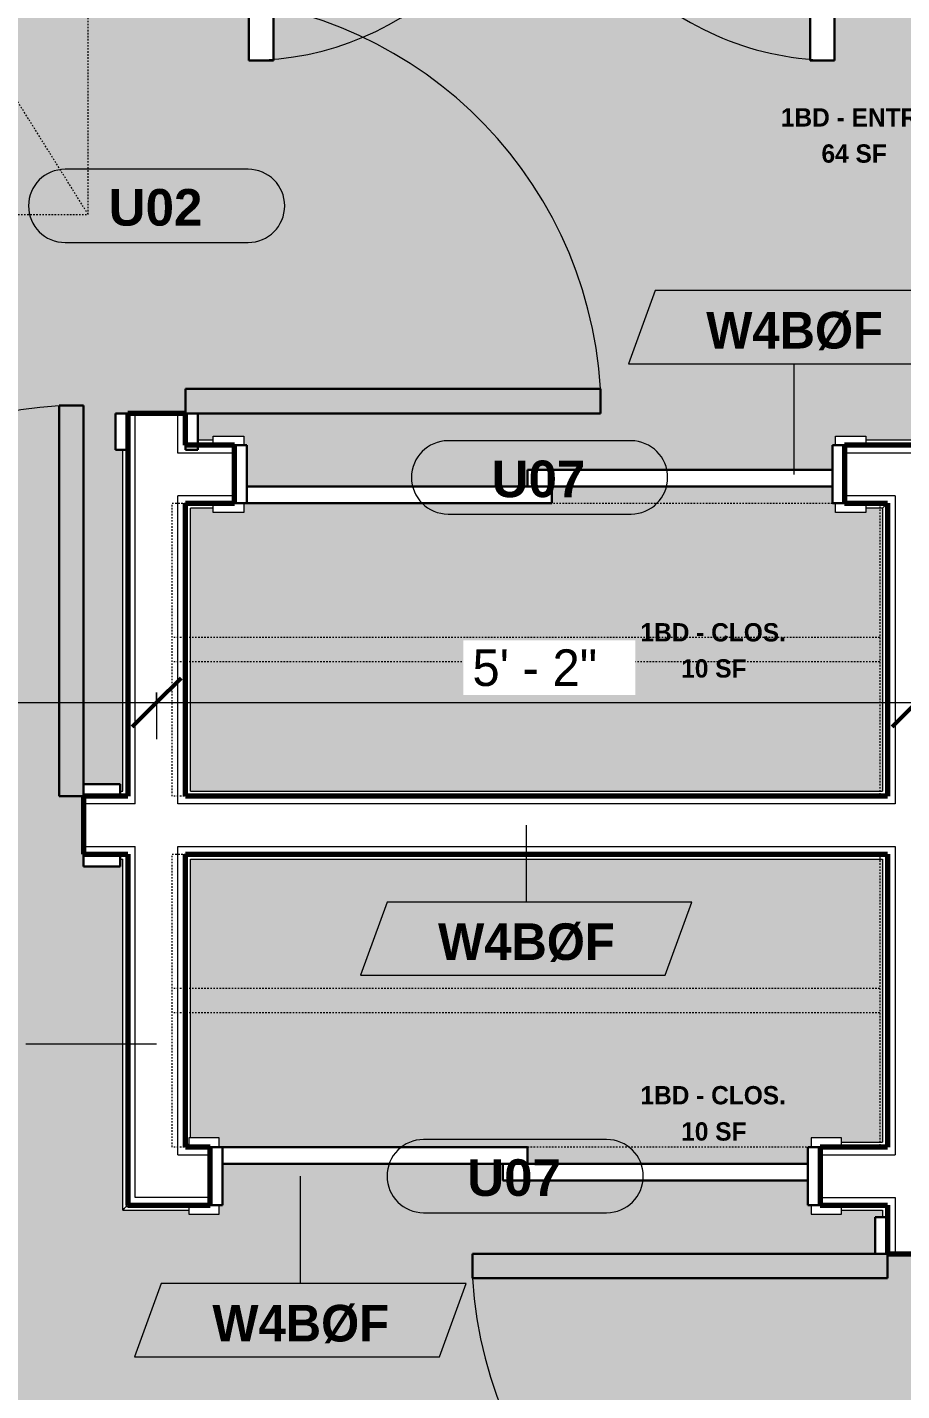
# Model space of a CAD drawing. Header units: inches. Extents: x 2887 to 5387, y 120 to 10852.
# Drawn here: x 4489 to 4560.7, y 10199 to 10310.7 of the extents above; entities that cross this region are included whole.
import ezdxf

# ---------------------------------------------------------------- set-up
doc = ezdxf.new("R2010")
doc.units = ezdxf.units.IN
doc.header["$MEASUREMENT"] = 0
doc.linetypes.add('Dash', pattern=[0.25, 0.125, -0.125])
for name, color, linetype, lineweight in [('A-ANNO-DIMS', 211, 'Continuous', 9), ('A-ANNO-DIMS-32', 211, 'Continuous', 9), ('A-AREA-IDEN', 2, 'Continuous', 9), ('A-DOOR', 31, 'Continuous', 18), ('A-DOOR-3', 31, 'Continuous', 9), ('A-DOOR-4', 31, 'Continuous', 30), ('A-DOOR-FRAM', 31, 'Continuous', 30), ('A-DOOR-IDEN', 31, 'Continuous', 9), ('A-GENM', 5, 'Continuous', 9), ('A-GENM-HDLN', 13, 'Dash', 9), ('A-WALL', 113, 'Continuous', 18), ('A-WALL-2', 113, 'Continuous', 70), ('A-WALL-IDEN', 211, 'Continuous', 9), ('Q-CASE', 31, 'Continuous', 9), ('Q-CASE-HDLN', 31, 'Dash', 9)]:
    doc.layers.add(name, color=color, linetype=linetype, lineweight=lineweight)
doc.layers.add('A-AREA-PATT-1', color=255, linetype='Continuous', lineweight=9, transparency=1)
doc.styles.add('Arial_B', font='arialbd.ttf', dxfattribs={"height": 3})
doc.styles.add('Century Gothic', font='ufonts.com_century-gothic.ttf', dxfattribs={"height": 3})
doc.styles.add('Century Gothic_B', font='GOTHICB.TTF', dxfattribs={"height": 3})
doc.styles.add('Century Gothic_B_1', font='GOTHICB.TTF', dxfattribs={"height": 1.5})
doc.dimstyles.new('OD_1__HACK_2', dxfattribs={"dimscale": 12, "dimtxt": 3.132505, "dimasz": 0.333333, "dimexe": 0.25, "dimexo": 0.166667, "dimgap": 0.041667, "dimtad": 1, "dimdec": 0, "dimzin": 3, "dimdsep": 46, "dimlunit": 4, "dimtxsty": 'Century Gothic', "dimblk1": 'OBLIQUE', "dimblk2": 'OBLIQUE', "dimsah": 1, "dimcen": 0.09, "dimdle": 0.25, "dimazin": 0, "dimtfac": 1, "dimtdec": 4, "dimtix": 1, "dimtmove": 0, "dimatfit": 3, "dimfxl": 1, "dimtvp": 1, "dimtfill": 1, "dimfrac": 2, "dimtolj": 1, "dimtzin": 0, "dimarcsym": 2})
doc.dimstyles.new('OD_1__HACK_2_1', dxfattribs={"dimscale": 12, "dimtxt": 3.132505, "dimasz": 0.333333, "dimexe": 0.25, "dimexo": 0.166667, "dimgap": 0.041667, "dimtad": 1, "dimdec": 0, "dimzin": 3, "dimdsep": 46, "dimlunit": 4, "dimtxsty": 'Century Gothic', "dimblk1": 'OBLIQUE', "dimblk2": 'OBLIQUE', "dimsah": 1, "dimcen": 0.09, "dimdle": 0.25, "dimazin": 0, "dimtfac": 1, "dimtdec": 4, "dimtix": 1, "dimtmove": 1, "dimatfit": 3, "dimfxl": 1, "dimtvp": 1, "dimtfill": 1, "dimfrac": 2, "dimtolj": 1, "dimtzin": 0, "dimarcsym": 2})

# ---------------------------------------------------------------- blocks, each defined once
blk = doc.blocks.new('SWING - DOUBLE - FLUSH - 4-0 x 6-8 - DUMMY-3207496-2ND _ 3RD FLOOR - 1BD B - ADA TYPE B')
at = {"layer": 'A-DOOR-3'}
for p, q in [((-24, 3.375), (-27, 3.375)), ((-27, 3.375), (-27, 2.375)), ((-24, 2.375), (-24, 3.375)), ((27, 3.375), (24, 3.375)), ((24, 3.375), (24, 2.375)), ((27, 2.375), (27, 3.375)), ((-27, 2.375), (-24, 2.375)), ((24, 2.375), (27, 2.375)), ((-24, -2.375), (-27, -2.375)), ((-27, -2.375), (-27, -3.375)), ((-24, -3.375), (-24, -2.375)), ((27, -2.375), (24, -2.375)), ((24, -2.375), (24, -3.375)), ((27, -3.375), (27, -2.375)), ((-27, -3.375), (-24, -3.375)), ((24, -3.375), (27, -3.375))]:
    blk.add_line(p, q, dxfattribs=at)
for centre, start, end in [((-24, 2.375), 360, 90), ((24, 2.375), 90, 180)]:
    blk.add_arc(centre, 24, start, end, dxfattribs=at)
at = {"layer": 'A-DOOR-4'}
for p, q in [((-24, 3.375), (-24, 26.375)), ((-24, 26.375), (-22, 26.375)), ((-22, 26.375), (-22, 2.375)), ((24, 26.375), (22, 26.375)), ((22, 26.375), (22, 2.375)), ((24, 3.375), (24, 26.375)), ((-22, 2.375), (-24, 2.375)), ((22, 2.375), (24, 2.375))]:
    blk.add_line(p, q, dxfattribs=at)
blk = doc.blocks.new('Basic Wall _ INT - W4BØF - _5_8 GYP - 2X4 WOOD_BATT_ - 5_8 GYP_ - ___-2680968-2ND _ 3RD FLOOR - 1BD B - ADA TYPE B')
at = {"layer": 'A-WALL'}
for p, q in [((-2804.75, 10271.61), (-2804.75, 10247.74)), ((-2805.04, 10271.33), (-2805.04, 10248.15)), ((-2805.04, 10242.58), (-2805.04, 10219.4)), ((-2804.75, 10242.99), (-2804.75, 10218.99)), ((-2805.04, 10213.83), (-2805.04, 10213.24)), ((-2804.75, 10214.24), (-2804.75, 10213.24))]:
    blk.add_line(p, q, dxfattribs=at)
at = {"layer": 'A-WALL', "flags": 128}
for points in [[(-2805.04, 10271.33), (-2804.92, 10271.45), (-2804.83, 10271.54), (-2804.77, 10271.59), (-2804.75, 10271.61)], [(-2804.75, 10271.61), (-2804.75, 10271.62), (-2804.74, 10271.63), (-2804.72, 10271.64), (-2804.71, 10271.66), (-2804.69, 10271.68), (-2804.67, 10271.7)]]:
    blk.add_lwpolyline(points, dxfattribs=at)
blk = doc.blocks.new('Basic Wall _ INT - W4BØF - _5_8 GYP - 2X4 WOOD_BATT_ - 5_8 GYP_ - ___-2680970-2ND _ 3RD FLOOR - 1BD B - ADA TYPE B')
at = {"layer": 'A-WALL'}
for p, q in [((-2862.15, 10271.61), (-2859.89, 10271.61)), ((-2806.39, 10271.61), (-2804.75, 10271.61)), ((-2859.89, 10271.33), (-2861.74, 10271.33)), ((-2805.04, 10271.33), (-2806.39, 10271.33))]:
    blk.add_line(p, q, dxfattribs=at)
at = {"layer": 'A-WALL', "flags": 128}
for points in [[(-2804.75, 10271.61), (-2804.77, 10271.59), (-2804.83, 10271.54), (-2804.92, 10271.45), (-2805.04, 10271.33)], [(-2804.67, 10271.7), (-2804.69, 10271.68), (-2804.71, 10271.66), (-2804.72, 10271.64), (-2804.74, 10271.63), (-2804.75, 10271.62), (-2804.75, 10271.61)]]:
    blk.add_lwpolyline(points, dxfattribs=at)
blk = doc.blocks.new('Basic Wall _ INT - W4BØF - _5_8 GYP - 2X4 WOOD_BATT_ - 5_8 GYP_ - ___-2680971-2ND _ 3RD FLOOR - 1BD B - ADA TYPE B')
at = {"layer": 'A-WALL'}
for p, q in [((-2859.89, 10276.9), (-2861.15, 10276.9)), ((-2859.89, 10276.61), (-2861.15, 10276.61)), ((-2799.46, 10276.9), (-2806.39, 10276.9)), ((-2799.75, 10276.61), (-2806.39, 10276.61))]:
    blk.add_line(p, q, dxfattribs=at)
at = {"layer": 'A-WALL', "flags": 128}
for points in [[(-2799.75, 10276.61), (-2799.75, 10276.61), (-2799.76, 10276.6), (-2799.77, 10276.59), (-2799.79, 10276.57), (-2799.81, 10276.55), (-2799.83, 10276.53)], [(-2799.46, 10276.9), (-2799.58, 10276.78), (-2799.67, 10276.69), (-2799.73, 10276.63), (-2799.75, 10276.61)]]:
    blk.add_lwpolyline(points, dxfattribs=at)
blk = doc.blocks.new('Basic Wall _ INT - W4BØF - _5_8 GYP - 2X4 WOOD_BATT_ - 5_8 GYP_ - ___-2680972-2ND _ 3RD FLOOR - 1BD B - ADA TYPE B')
at = {"layer": 'A-WALL'}
for p, q in [((-2867.31, 10248.15), (-2867.31, 10276.11)), ((-2867.02, 10276.11), (-2867.02, 10247.74)), ((-2867.31, 10213.83), (-2867.31, 10242.58)), ((-2867.02, 10242.99), (-2867.02, 10214.11))]:
    blk.add_line(p, q, dxfattribs=at)
at = {"layer": 'A-WALL', "flags": 128}
for points in [[(-2867.02, 10214.11), (-2867.04, 10214.09), (-2867.1, 10214.04), (-2867.19, 10213.95), (-2867.31, 10213.83)], [(-2866.94, 10214.2), (-2866.96, 10214.18), (-2866.98, 10214.16), (-2867, 10214.14), (-2867.01, 10214.13), (-2867.02, 10214.12), (-2867.02, 10214.11)]]:
    blk.add_lwpolyline(points, dxfattribs=at)
blk = doc.blocks.new('Basic Wall _ INT - W4BØF - _5_8 GYP - 2X4 WOOD_BATT_ - 5_8 GYP_ - ___-2680973-2ND _ 3RD FLOOR - 1BD B - ADA TYPE B')
at = {"layer": 'A-WALL'}
for p, q in [((-2862.02, 10247.74), (-2862.02, 10271.74)), ((-2861.74, 10248.15), (-2861.74, 10271.33)), ((-2862.02, 10219.11), (-2862.02, 10242.99)), ((-2861.74, 10219.74), (-2861.74, 10242.58))]:
    blk.add_line(p, q, dxfattribs=at)
at = {"layer": 'A-WALL', "flags": 128}
for points in [[(-2862.02, 10219.11), (-2862.03, 10219.11), (-2862.03, 10219.1), (-2862.05, 10219.09), (-2862.06, 10219.07), (-2862.08, 10219.05), (-2862.11, 10219.03)], [(-2861.89, 10219.25), (-2861.95, 10219.19), (-2862, 10219.13), (-2862.02, 10219.11)]]:
    blk.add_lwpolyline(points, dxfattribs=at)
blk = doc.blocks.new('SWING - SINGLE - FLUSH - 2-10 x 6-8 - PRIVACY-3199407-2ND _ 3RD FLOOR - 1BD B - ADA TYPE B')
at = {"layer": 'A-DOOR-3'}
blk.add_arc((17, 2.37), 34.07, 93.3657, 180, dxfattribs=at)
at = {"layer": 'A-DOOR-4'}
for p, q in [((15, 2.37), (15, 36.38)), ((17, 36.38), (15, 36.38)), ((17, 2.37), (17, 36.38)), ((17, 2.37), (15, 2.37))]:
    blk.add_line(p, q, dxfattribs=at)
at = {"layer": 'A-DOOR-FRAM'}
for p, q in [((-17, 3.37), (-20, 3.37)), ((-20, 3.37), (-20, 2.37)), ((-17, 2.37), (-17, 3.37)), ((20, 3.37), (17, 3.37)), ((17, 3.37), (17, 2.37)), ((20, 2.37), (20, 3.37)), ((-20, 2.37), (-17, 2.37)), ((17, 2.37), (20, 2.37)), ((-17, -2.38), (-20, -2.38)), ((-20, -2.38), (-20, -3.38)), ((-17, -3.38), (-17, -2.38)), ((20, -2.38), (17, -2.38)), ((17, -2.38), (17, -3.38)), ((20, -3.38), (20, -2.38)), ((-20, -3.38), (-17, -3.38)), ((17, -3.38), (20, -3.38))]:
    blk.add_line(p, q, dxfattribs=at)
blk = doc.blocks.new('Basic Wall _ INT - W4BØF - _5_8 GYP - 2X4 WOOD_BATT_ - 5_8 GYP_ - ___-2680974-2ND _ 3RD FLOOR - 1BD B - ADA TYPE B')
at = {"layer": 'A-WALL'}
for p, q in [((-2867.31, 10213.83), (-2861.89, 10213.83)), ((-2867.02, 10214.11), (-2861.89, 10214.11)), ((-2808.39, 10214.11), (-2804.62, 10214.11)), ((-2808.39, 10213.83), (-2805.04, 10213.83))]:
    blk.add_line(p, q, dxfattribs=at)
at = {"layer": 'A-WALL', "flags": 128}
for points in [[(-2867.31, 10213.83), (-2867.19, 10213.95), (-2867.1, 10214.04), (-2867.04, 10214.09), (-2867.02, 10214.11)], [(-2867.02, 10214.11), (-2867.02, 10214.12), (-2867.01, 10214.13), (-2867, 10214.14), (-2866.98, 10214.16), (-2866.96, 10214.18), (-2866.94, 10214.2)]]:
    blk.add_lwpolyline(points, dxfattribs=at)
blk = doc.blocks.new('Basic Wall _ INT - W4BØF - _5_8 GYP - 2X4 WOOD_BATT_ - 5_8 GYP_ - ___-2680975-2ND _ 3RD FLOOR - 1BD B - ADA TYPE B')
at = {"layer": 'A-WALL'}
for p, q in [((-2861.89, 10219.11), (-2862.02, 10219.11)), ((-2808.39, 10219.4), (-2805.04, 10219.4)), ((-2804.62, 10219.11), (-2808.39, 10219.11))]:
    blk.add_line(p, q, dxfattribs=at)
at = {"layer": 'A-WALL', "flags": 128}
for points in [[(-2862.11, 10219.03), (-2862.08, 10219.05), (-2862.06, 10219.07), (-2862.05, 10219.09), (-2862.03, 10219.1), (-2862.03, 10219.11), (-2862.02, 10219.11)], [(-2862.02, 10219.11), (-2862, 10219.13), (-2861.95, 10219.19), (-2861.89, 10219.25)]]:
    blk.add_lwpolyline(points, dxfattribs=at)
blk = doc.blocks.new('SLIDING - FLUSH - 4-0 x 6-8-3203584-2ND _ 3RD FLOOR - 1BD B - ADA TYPE B')
at = {"layer": 'A-DOOR-3'}
for p, q in [((-24.25, 3), (-26.75, 3)), ((-26.75, 3), (-26.75, 2.25)), ((-26.75, 2.25), (-24.25, 2.25)), ((-24.25, 2.25), (-24.25, 3)), ((24.25, 3), (24.25, 2.25)), ((26.75, 3), (24.25, 3)), ((24.25, 2.25), (26.75, 2.25)), ((26.75, 2.25), (26.75, 3)), ((-24.25, -2.5), (-26.75, -2.5)), ((-26.75, -2.5), (-26.75, -3.25)), ((-26.75, -3.25), (-24.25, -3.25)), ((-24.25, -3.25), (-24.25, -2.5)), ((26.75, -2.5), (24.25, -2.5)), ((24.25, -2.5), (24.25, -3.25)), ((24.25, -3.25), (26.75, -3.25)), ((26.75, -3.25), (26.75, -2.5))]:
    blk.add_line(p, q, dxfattribs=at)
at = {"layer": 'A-DOOR-4'}
for p, q in [((1, 2.25), (-24, 2.25)), ((-24, 2.25), (-24, 0.87)), ((1, 0.87), (1, 2.25)), ((-24, 0.87), (1, 0.87)), ((24, 0.87), (-1, 0.87)), ((-1, 0.87), (-1, -0.5)), ((24, -0.5), (24, 0.87)), ((-1, -0.5), (24, -0.5))]:
    blk.add_line(p, q, dxfattribs=at)
at = {"layer": 'A-DOOR-FRAM'}
for p, q in [((-24, 2.25), (-25, 2.25)), ((-25, 2.25), (-25, -2.5)), ((-24, -2.5), (-24, 2.25)), ((25, 2.25), (24, 2.25)), ((24, 2.25), (24, -2.5)), ((25, -2.5), (25, 2.25)), ((-25, -2.5), (-24, -2.5)), ((24, -2.5), (25, -2.5))]:
    blk.add_line(p, q, dxfattribs=at)
blk = doc.blocks.new('OD_CW_Closet - OD_CW_Closet-2857485-2ND _ 3RD FLOOR - 1BD B - ADA TYPE B')
at = {"layer": 'Q-CASE-HDLN'}
for p, q in [((0.74, -24), (0.74, 0)), ((0.74, 0), (58.75, 0)), ((58.75, 0), (58.75, -24)), ((0.74, -11), (58.75, -11)), ((0.74, -13), (58.75, -13)), ((58.75, -24), (0.74, -24))]:
    blk.add_line(p, q, dxfattribs=at)
blk = doc.blocks.new('Basic Wall _ INT - W4BØF - _5_8 GYP - 2X4 WOOD_BATT_ - 5_8 GYP_ - ___-2680976-2ND _ 3RD FLOOR - 1BD B - ADA TYPE B')
at = {"layer": 'A-WALL'}
for p, q in [((-2867.52, 10242.86), (-2866.9, 10242.86)), ((-2867.52, 10242.58), (-2867.31, 10242.58)), ((-2862.15, 10242.86), (-2804.62, 10242.86)), ((-2861.74, 10242.58), (-2805.04, 10242.58))]:
    blk.add_line(p, q, dxfattribs=at)
blk = doc.blocks.new('Basic Wall _ INT - W4BØF - _5_8 GYP - 2X4 WOOD_BATT_ - 5_8 GYP_ - ___-2680977-2ND _ 3RD FLOOR - 1BD B - ADA TYPE B')
at = {"layer": 'A-WALL'}
for p, q in [((-2867.52, 10248.15), (-2867.31, 10248.15)), ((-2861.74, 10248.15), (-2805.04, 10248.15)), ((-2866.9, 10247.86), (-2867.52, 10247.86)), ((-2804.62, 10247.86), (-2862.15, 10247.86))]:
    blk.add_line(p, q, dxfattribs=at)
blk = doc.blocks.new('SLIDING - FLUSH - 4-0 x 6-8-3203583-2ND _ 3RD FLOOR - 1BD B - ADA TYPE B')
at = {"layer": 'A-DOOR-3'}
for p, q in [((-26.75, 3.25), (-24.25, 3.25)), ((-26.75, 2.5), (-26.75, 3.25)), ((-24.25, 2.5), (-26.75, 2.5)), ((-24.25, 3.25), (-24.25, 2.5)), ((24.25, 3.25), (26.75, 3.25)), ((24.25, 2.5), (24.25, 3.25)), ((26.75, 2.5), (24.25, 2.5)), ((26.75, 3.25), (26.75, 2.5)), ((-26.75, -2.25), (-24.25, -2.25)), ((-26.75, -3), (-26.75, -2.25)), ((-24.25, -3), (-26.75, -3)), ((-24.25, -2.25), (-24.25, -3)), ((24.25, -2.25), (26.75, -2.25)), ((24.25, -3), (24.25, -2.25)), ((26.75, -3), (24.25, -3)), ((26.75, -2.25), (26.75, -3))]:
    blk.add_line(p, q, dxfattribs=at)
at = {"layer": 'A-DOOR-4'}
for p, q in [((-1, -0.88), (-1, 0.5)), ((-1, 0.5), (24, 0.5)), ((24, 0.5), (24, -0.88)), ((-24, -2.25), (-24, -0.88)), ((-24, -0.88), (1, -0.88)), ((24, -0.88), (-1, -0.88)), ((1, -0.88), (1, -2.25)), ((1, -2.25), (-24, -2.25))]:
    blk.add_line(p, q, dxfattribs=at)
at = {"layer": 'A-DOOR-FRAM'}
for p, q in [((-25, -2.25), (-25, 2.5)), ((-25, 2.5), (-24, 2.5)), ((-24, 2.5), (-24, -2.25)), ((24, 2.5), (25, 2.5)), ((24, -2.25), (24, 2.5)), ((25, 2.5), (25, -2.25)), ((-24, -2.25), (-25, -2.25)), ((25, -2.25), (24, -2.25))]:
    blk.add_line(p, q, dxfattribs=at)
blk = doc.blocks.new('SWING - SINGLE - FLUSH - 2-8 x 6-8 - PASSAGE-3199406-2ND _ 3RD FLOOR - 1BD B - ADA TYPE B')
at = {"layer": 'A-DOOR-3'}
blk.add_arc((16, 2.37), 32.07, 93.5759, 180, dxfattribs=at)
at = {"layer": 'A-DOOR-4'}
for p, q in [((14, 2.37), (14, 34.38)), ((16, 34.38), (14, 34.38)), ((16, 2.37), (16, 34.38)), ((16, 2.37), (14, 2.37))]:
    blk.add_line(p, q, dxfattribs=at)
at = {"layer": 'A-DOOR-FRAM'}
for p, q in [((-16, 3.37), (-19, 3.37)), ((-19, 3.37), (-19, 2.37)), ((-16, 2.37), (-16, 3.37)), ((19, 3.37), (16, 3.37)), ((16, 3.37), (16, 2.37)), ((19, 2.37), (19, 3.37)), ((-19, 2.37), (-16, 2.37)), ((16, 2.37), (19, 2.37)), ((-16, -2.38), (-19, -2.38)), ((-19, -2.38), (-19, -3.38)), ((-16, -3.38), (-16, -2.38)), ((19, -2.38), (16, -2.38)), ((16, -2.38), (16, -3.38)), ((19, -3.38), (19, -2.38)), ((-19, -3.38), (-16, -3.38)), ((16, -3.38), (19, -3.38))]:
    blk.add_line(p, q, dxfattribs=at)
blk = doc.blocks.new('ADA Clearances - 30_x48_-3054095-2ND _ 3RD FLOOR - 1BD B - ADA TYPE B')
at = {"layer": 'A-GENM-HDLN'}
for p, q in [((15, -24), (-15, 24)), ((-15, -24), (15, 24)), ((15, 24), (-15, 24)), ((-15, 24), (-15, -24)), ((15, -24), (15, 24)), ((-15, -24), (15, -24))]:
    blk.add_line(p, q, dxfattribs=at)
blk = doc.blocks.new('DIMBLOCK116-2ND _ 3RD FLOOR - 1BD B - ADA TYPE B')
at = {"layer": 'A-ANNO-DIMS-32', "lineweight": 50}
for p, q in [((4499.61, 10255.42), (4501.61, 10257.42)), ((4561.89, 10255.42), (4563.89, 10257.42)), ((4499.61, 10255.42), (4497.61, 10253.42)), ((4561.89, 10255.42), (4559.89, 10253.42))]:
    blk.add_line(p, q, dxfattribs=at)
at = {"layer": 'A-ANNO-DIMS-32'}
for p, q in [((4499.61, 10256.25), (4499.61, 10252.42)), ((4499.61, 10255.42), (4499.61, 10256.25)), ((4561.89, 10256.25), (4561.89, 10252.42)), ((4561.89, 10255.42), (4561.89, 10256.25)), ((4496.61, 10255.42), (4564.89, 10255.42))]:
    blk.add_line(p, q, dxfattribs=at)
at = {"layer": 'A-ANNO-DIMS-32', "color": 0, "insert": (4525.5, 10259.77), "char_height": 3, "width": 12.5897, "attachment_point": 1, "line_spacing_factor": 0.984502, "style": 'Century Gothic', "bg_fill": 3, "box_fill_scale": 1.25, "bg_fill_color": 256, "bg_fill_true_color": 13158600, "bg_fill_transparency": 0}
blk.add_mtext('5\' - 2"', dxfattribs=at)
blk = doc.blocks.new('_Oblique')
at = {"color": 0, "linetype": 'ByBlock', "lineweight": -2}
blk.add_line((-0.5, -0.5), (0.5, 0.5), dxfattribs=at)
blk = doc.blocks.new('DIMBLOCK122-2ND _ 3RD FLOOR - 1BD B - ADA TYPE B')
at = {"layer": 'A-ANNO-DIMS-32', "lineweight": 50}
for p, q in [((4455.86, 10255.42), (4457.86, 10257.42)), ((4499.61, 10255.42), (4501.61, 10257.42)), ((4455.86, 10255.42), (4453.86, 10253.42)), ((4499.61, 10255.42), (4497.61, 10253.42))]:
    blk.add_line(p, q, dxfattribs=at)
at = {"layer": 'A-ANNO-DIMS-32'}
for p, q in [((4455.86, 10256.25), (4455.86, 10252.42)), ((4455.86, 10255.42), (4455.86, 10256.25)), ((4499.61, 10256.25), (4499.61, 10252.42)), ((4499.61, 10255.42), (4499.61, 10256.25)), ((4455.86, 10255.42), (4499.61, 10255.42))]:
    blk.add_line(p, q, dxfattribs=at)
at = {"layer": 'A-ANNO-DIMS-32', "color": 0, "insert": (4472.49, 10259.77), "char_height": 3, "width": 12.5897, "attachment_point": 1, "line_spacing_factor": 0.984502, "style": 'Century Gothic', "bg_fill": 3, "box_fill_scale": 1.25, "bg_fill_color": 256, "bg_fill_true_color": 13158600, "bg_fill_transparency": 0}
blk.add_mtext('3\' - 8"', dxfattribs=at)
blk = doc.blocks.new('DIMBLOCK123-2ND _ 3RD FLOOR - 1BD B - ADA TYPE B')
at = {"layer": 'A-ANNO-DIMS-32', "lineweight": 50}
for p, q in [((4499.61, 10255.42), (4501.61, 10257.42)), ((4561.89, 10255.42), (4563.89, 10257.42)), ((4499.61, 10255.42), (4497.61, 10253.42)), ((4561.89, 10255.42), (4559.89, 10253.42))]:
    blk.add_line(p, q, dxfattribs=at)
at = {"layer": 'A-ANNO-DIMS-32'}
for p, q in [((4499.61, 10256.25), (4499.61, 10252.42)), ((4499.61, 10255.42), (4499.61, 10256.25)), ((4561.89, 10256.25), (4561.89, 10252.42)), ((4561.89, 10255.42), (4561.89, 10256.25)), ((4499.61, 10255.42), (4561.89, 10255.42))]:
    blk.add_line(p, q, dxfattribs=at)
at = {"layer": 'A-ANNO-DIMS-32', "color": 0, "insert": (4525.5, 10259.77), "char_height": 3, "width": 12.5897, "attachment_point": 1, "line_spacing_factor": 0.984502, "style": 'Century Gothic', "bg_fill": 3, "box_fill_scale": 1.25, "bg_fill_color": 256, "bg_fill_true_color": 13158600, "bg_fill_transparency": 0}
blk.add_mtext('5\' - 2"', dxfattribs=at)
blk = doc.blocks.new('DIMBLOCK124-2ND _ 3RD FLOOR - 1BD B - ADA TYPE B')
at = {"layer": 'A-ANNO-DIMS-32', "lineweight": 50}
for p, q in [((4561.89, 10255.42), (4563.89, 10257.42)), ((4605.01, 10255.42), (4607.01, 10257.42)), ((4561.89, 10255.42), (4559.89, 10253.42)), ((4605.01, 10255.42), (4603.01, 10253.42))]:
    blk.add_line(p, q, dxfattribs=at)
at = {"layer": 'A-ANNO-DIMS-32'}
for p, q in [((4561.89, 10256.25), (4561.89, 10252.42)), ((4561.89, 10255.42), (4561.89, 10256.25)), ((4605.01, 10256.25), (4605.01, 10252.42)), ((4605.01, 10255.42), (4605.01, 10256.25)), ((4561.89, 10255.42), (4605.01, 10255.42))]:
    blk.add_line(p, q, dxfattribs=at)
blk.add_ellipse((4593.51, 10255.42), major_axis=(10.06, 0), ratio=0.888341, start_param=3.141593, end_param=4.712389, dxfattribs=at)
at = {"layer": 'A-ANNO-DIMS-32', "color": 0, "insert": (4593.51, 10247.87), "char_height": 3, "width": 12.5897, "attachment_point": 1, "line_spacing_factor": 0.984502, "style": 'Century Gothic', "bg_fill": 3, "box_fill_scale": 1.25, "bg_fill_color": 256, "bg_fill_true_color": 13158600, "bg_fill_transparency": 0}
blk.add_mtext('3\' - 7"', dxfattribs=at)
blk = doc.blocks.new('DIMBLOCK128-2ND _ 3RD FLOOR - 1BD B - ADA TYPE B')
at = {"layer": 'A-ANNO-DIMS-32', "lineweight": 50}
for p, q in [((4581, 10216.61), (4579, 10218.61)), ((4581, 10216.61), (4583, 10214.61)), ((4581, 10018.96), (4579, 10020.96)), ((4581, 10018.96), (4583, 10016.96))]:
    blk.add_line(p, q, dxfattribs=at)
at = {"layer": 'A-ANNO-DIMS-32'}
for p, q in [((4563.89, 10216.61), (4584, 10216.61)), ((4581, 10216.61), (4563.89, 10216.61)), ((4581, 10018.96), (4581, 10216.61)), ((4561.51, 10018.96), (4584, 10018.96)), ((4581, 10018.96), (4561.51, 10018.96))]:
    blk.add_line(p, q, dxfattribs=at)
at = {"layer": 'A-ANNO-DIMS-32', "color": 0, "insert": (4576.65, 10111.38), "char_height": 3, "width": 15.394, "attachment_point": 1, "rotation": 90, "line_spacing_factor": 0.984502, "style": 'Century Gothic', "bg_fill": 3, "box_fill_scale": 1.25, "bg_fill_color": 256, "bg_fill_true_color": 13158600, "bg_fill_transparency": 0}
blk.add_mtext('16\' - 6"', dxfattribs=at)
blk = doc.blocks.new('Door Tag - Type Mark-2601225-2ND _ 3RD FLOOR - 1BD B - ADA TYPE B')
at = {"layer": 'A-DOOR-IDEN'}
for p, q in [((0.234375, 0.09375), (-0.234375, 0.09375)), ((-0.234375, -0.09375), (0.234375, -0.09375))]:
    blk.add_line(p, q, dxfattribs=at)
for centre, start, end in [((-0.234375, 0), 90, 270), ((0.234375, 0), 270, 90)]:
    blk.add_arc(centre, 0.09375, start, end, dxfattribs=at)
blk = doc.blocks.new('Wall Tag - ONE-2663183-2ND _ 3RD FLOOR - 1BD B - ADA TYPE B')
at = {"layer": 'A-WALL-IDEN'}
for p, q in [((-0.3561, 0.0937), (-0.4244, -0.0937)), ((0.4244, 0.0937), (-0.3561, 0.0937)), ((0.3561, -0.0937), (0.4244, 0.0937)), ((-0.4244, -0.0937), (0.3561, -0.0937))]:
    blk.add_line(p, q, dxfattribs=at)

msp = doc.modelspace()

# ---------------------------------------------------------------- hatches: boundary and pattern name
at = {"layer": 'A-AREA-PATT-1'}
h = msp.add_hatch(color=256, dxfattribs=at)
h.paths.add_polyline_path([(4564.68, 10238.78), (4605.01, 10238.78), (4605.01, 10280.16), (4614.06, 10280.16), (4614.06, 10281.66), (4614.84, 10281.66), (4614.84, 10359.29), (4585.56, 10359.29), (4585.56, 10357.35), (4584.94, 10357.35), (4584.94, 10355.41), (4564.03, 10355.41), (4564.03, 10331.63), (4558.18, 10331.63), (4558.18, 10331.04), (4555.18, 10331.04), (4555.18, 10308.04), (4553.18, 10308.04), (4553.18, 10332.04), (4555.18, 10332.04), (4555.18, 10334.41), (4507.18, 10334.41), (4507.18, 10332.04), (4509.18, 10332.04), (4509.18, 10308.04), (4507.18, 10308.04), (4507.18, 10331.04), (4504.18, 10331.04), (4504.18, 10331.63), (4502.4, 10331.63), (4502.4, 10316.11), (4502.99, 10316.11), (4502.99, 10313.11), (4499.61, 10313.11), (4499.61, 10279.11), (4502.99, 10279.11), (4502.99, 10276.9), (4504.25, 10276.9), (4504.25, 10277.24), (4506.75, 10277.24), (4506.75, 10276.49), (4507, 10276.49), (4507, 10274.11), (4530, 10274.11), (4530, 10274.49), (4555, 10274.49), (4555, 10276.49), (4555.25, 10276.49), (4555.25, 10277.24), (4557.75, 10277.24), (4557.75, 10276.9), (4564.68, 10276.9), (4564.68, 10241.38)], flags=0)
h.paths.add_polyline_path([(4614.84, 10280.16), (4614.84, 10281.16), (4614.56, 10281.16), (4614.56, 10280.16)], flags=0)
msp.add_hatch(color=256, dxfattribs=at).paths.add_polyline_path([(4481.82, 10245.36), (4493.61, 10245.36), (4493.61, 10248.74), (4496.61, 10248.74), (4496.61, 10248.15), (4496.82, 10248.15), (4496.82, 10276.11), (4496.24, 10276.11), (4496.24, 10279.11), (4499.61, 10279.11), (4499.61, 10313.11), (4496.24, 10313.11), (4496.24, 10316.11), (4496.82, 10316.11), (4496.82, 10343.45), (4437.65, 10343.45), (4437.65, 10343.41), (4432.86, 10343.41), (4432.86, 10335.42), (4439.96, 10335.42), (4440.93, 10335.3), (4441.83, 10334.93), (4442.6, 10334.33), (4443.19, 10333.56), (4443.56, 10332.66), (4443.69, 10331.7), (4443.69, 10330.31), (4446.71, 10330.66), (4447.71, 10331.85), (4448.71, 10332.42), (4449.71, 10332.68), (4450.72, 10332.86), (4451.71, 10332.95), (4453.71, 10332.77), (4455.86, 10332.18), (4457.71, 10331.51), (4459.71, 10330.58), (4461.71, 10329.19), (4462.71, 10328.19), (4463.21, 10327.32), (4463.71, 10325.95), (4463.71, 10324.95), (4463.21, 10323.57), (4462.71, 10322.71), (4461.71, 10321.71), (4459.71, 10320.32), (4457.71, 10319.39), (4455.71, 10318.66), (4453.71, 10318.12), (4451.71, 10317.95), (4450.72, 10318.04), (4449.71, 10318.21), (4448.71, 10318.48), (4447.71, 10319.05), (4446.71, 10320.24), (4443.69, 10320.59), (4443.69, 10319.2), (4443.56, 10318.23), (4443.19, 10317.34), (4442.6, 10316.56), (4441.83, 10315.97), (4440.93, 10315.6), (4439.96, 10315.47), (4432.86, 10315.47), (4432.86, 10307.91), (4455.86, 10307.91), (4455.86, 10248.15), (4458.61, 10248.15), (4458.61, 10248.74), (4461.61, 10248.74), (4461.61, 10245.36), (4463.08, 10245.36)], flags=0)
h = msp.add_hatch(color=256, dxfattribs=at)
h.paths.add_polyline_path([(4502.4, 10248.15), (4559.1, 10248.15), (4559.1, 10271.33), (4557.75, 10271.33), (4557.75, 10270.99), (4555.25, 10270.99), (4555.25, 10271.74), (4555, 10271.74), (4555, 10273.11), (4532, 10273.11), (4532, 10271.74), (4506.75, 10271.74), (4506.75, 10270.99), (4504.25, 10270.99), (4504.25, 10271.33), (4502.4, 10271.33), (4502.4, 10248.74)], flags=0)
h.paths.add_polyline_path([(4509.93, 10273.11), (4530, 10273.11), (4530, 10274.11), (4507, 10274.11), (4507, 10273.11)], flags=0)
h = msp.add_hatch(color=256, dxfattribs=at)
h.paths.add_polyline_path([(4456.98, 9989.06), (4496.02, 9989.06), (4496.02, 10021.75), (4498.7, 10021.75), (4498.7, 10022.34), (4501.7, 10022.34), (4501.7, 10018.96), (4531.7, 10018.96), (4531.7, 10022.34), (4534.7, 10022.34), (4534.7, 10021.75), (4538.32, 10021.75), (4538.32, 10022.34), (4541.32, 10022.34), (4541.32, 10018.96), (4557.32, 10018.96), (4557.32, 10022.34), (4559.1, 10022.34), (4559.1, 10173.24), (4558.51, 10173.24), (4558.51, 10176.24), (4561.89, 10176.24), (4561.89, 10210.24), (4558.51, 10210.24), (4558.51, 10213.24), (4559.1, 10213.24), (4559.1, 10213.83), (4555.75, 10213.83), (4555.75, 10213.49), (4553.25, 10213.49), (4553.25, 10214.24), (4553, 10214.24), (4553, 10216.24), (4528, 10216.24), (4528, 10216.61), (4505, 10216.61), (4505, 10214.24), (4504.75, 10214.24), (4504.75, 10213.49), (4502.25, 10213.49), (4502.25, 10213.83), (4496.82, 10213.83), (4496.82, 10242.58), (4496.61, 10242.58), (4496.61, 10241.99), (4493.61, 10241.99), (4493.61, 10245.36), (4461.61, 10245.36), (4461.61, 10241.99), (4458.61, 10241.99), (4458.61, 10242.58), (4432.86, 10242.58), (4432.86, 9989.06)], flags=0)
h.paths.add_polyline_path([(4434.8, 10026.11), (4434.8, 10044.11), (4452.8, 10044.11), (4452.8, 10026.11)], flags=0)
h.paths.add_polyline_path([(4498.93, 10048.11), (4434.3, 10048.11), (4434.3, 10126.11), (4514.3, 10126.11), (4514.3, 10048.11), (4499.61, 10048.11)], flags=0)
h.paths.add_polyline_path([(4451.25, 10128.05), (4434.8, 10128.05), (4434.8, 10146.05), (4452.8, 10146.05), (4452.8, 10128.05)], flags=0)
h = msp.add_hatch(color=256, dxfattribs=at)
h.paths.add_polyline_path([(4505.25, 10216.61), (4528, 10216.61), (4528, 10217.61), (4505, 10217.61), (4505, 10216.61)], flags=0)
h.paths.add_polyline_path([(4553, 10217.61), (4553, 10218.99), (4553.25, 10218.99), (4553.25, 10219.74), (4555.75, 10219.74), (4555.75, 10219.4), (4559.1, 10219.4), (4559.1, 10242.58), (4502.4, 10242.58), (4502.4, 10219.74), (4504.75, 10219.74), (4504.75, 10218.99), (4530, 10218.99), (4530, 10217.61), (4552.1, 10217.61)], flags=0)

# ---------------------------------------------------------------- linework, layer by layer
at = {"layer": 'A-WALL'}
for p, q in [((4497.86, 10247.11), (4497.86, 10279.11)), ((4501.36, 10275.86), (4501.36, 10279.11)), ((4506, 10275.86), (4501.36, 10275.86)), ((4563.64, 10275.86), (4556, 10275.86)), ((4506, 10272.36), (4501.36, 10272.36)), ((4501.36, 10247.11), (4501.36, 10272.36)), ((4560.14, 10272.36), (4556, 10272.36)), ((4560.14, 10272.36), (4560.14, 10247.11)), ((4497.86, 10247.11), (4493.61, 10247.11)), ((4560.14, 10247.11), (4501.36, 10247.11)), ((4493.61, 10243.61), (4497.86, 10243.61)), ((4497.86, 10214.86), (4497.86, 10243.61)), ((4501.36, 10218.36), (4501.36, 10243.61)), ((4501.36, 10243.61), (4560.14, 10243.61)), ((4560.14, 10243.61), (4560.14, 10218.36)), ((4501.36, 10218.36), (4504, 10218.36)), ((4554, 10218.36), (4560.14, 10218.36)), ((4504, 10214.86), (4497.86, 10214.86)), ((4554, 10214.86), (4560.14, 10214.86)), ((4560.14, 10214.86), (4560.14, 10210.24))]:
    msp.add_line(p, q, dxfattribs=at)
at = {"layer": 'A-WALL-2'}
for p, q in [((4497.24, 10279.11), (4497.24, 10247.74)), ((4501.99, 10279.11), (4497.24, 10279.11)), ((4501.99, 10276.49), (4501.99, 10279.11)), ((4506, 10276.49), (4501.99, 10276.49)), ((4506, 10271.74), (4506, 10276.49)), ((4564.26, 10276.49), (4556, 10276.49)), ((4556, 10276.49), (4556, 10271.74)), ((4501.99, 10271.74), (4506, 10271.74)), ((4501.99, 10247.74), (4501.99, 10271.74)), ((4556, 10271.74), (4559.51, 10271.74)), ((4559.51, 10271.74), (4559.51, 10247.74)), ((4497.24, 10247.74), (4493.61, 10247.74)), ((4493.61, 10247.74), (4493.61, 10242.99)), ((4559.51, 10247.74), (4501.99, 10247.74)), ((4493.61, 10242.99), (4497.24, 10242.99)), ((4497.24, 10242.99), (4497.24, 10214.24)), ((4501.99, 10218.99), (4501.99, 10242.99)), ((4501.99, 10242.99), (4559.51, 10242.99)), ((4559.51, 10242.99), (4559.51, 10218.99)), ((4504, 10218.99), (4501.99, 10218.99)), ((4504, 10214.24), (4504, 10218.99)), ((4559.51, 10218.99), (4554, 10218.99)), ((4554, 10218.99), (4554, 10214.24)), ((4497.24, 10214.24), (4504, 10214.24)), ((4554, 10214.24), (4559.51, 10214.24)), ((4559.51, 10214.24), (4559.51, 10210.24)), ((4559.51, 10210.24), (4564.26, 10210.24))]:
    msp.add_line(p, q, dxfattribs=at)
at = {"layer": 'A-WALL-IDEN'}
for p, q in [((4551.87, 10274.11), (4551.87, 10283.17)), ((4529.9, 10245.36), (4529.9, 10239.07)), ((4499.61, 10227.41), (4488.9, 10227.41)), ((4511.39, 10216.61), (4511.39, 10207.81))]:
    msp.add_line(p, q, dxfattribs=at)

# ---------------------------------------------------------------- block references
at = {"layer": 'A-DOOR'}
for name, p, rotation in [('SWING - DOUBLE - FLUSH - 4-0 x 6-8 - DUMMY-3207496-2ND _ 3RD FLOOR - 1BD B - ADA TYPE B', (4531.18, 10334.41), 180), ('SWING - SINGLE - FLUSH - 2-10 x 6-8 - PRIVACY-3199407-2ND _ 3RD FLOOR - 1BD B - ADA TYPE B', (4499.61, 10296.11), 269.9999999999873), ('SWING - SINGLE - FLUSH - 2-10 x 6-8 - PRIVACY-3199407-2ND _ 3RD FLOOR - 1BD B - ADA TYPE B', (4561.89, 10193.24), 90.0000000000466)]:
    msp.add_blockref(name, p, dxfattribs=dict(at, rotation=rotation))
for name, p in [('SWING - SINGLE - FLUSH - 2-8 x 6-8 - PASSAGE-3199406-2ND _ 3RD FLOOR - 1BD B - ADA TYPE B', (4477.61, 10245.36)), ('SLIDING - FLUSH - 4-0 x 6-8-3203583-2ND _ 3RD FLOOR - 1BD B - ADA TYPE B', (4531, 10273.99)), ('SLIDING - FLUSH - 4-0 x 6-8-3203584-2ND _ 3RD FLOOR - 1BD B - ADA TYPE B', (4529, 10216.74))]:
    msp.add_blockref(name, p, dxfattribs=at)
at = {"layer": 'A-DOOR-IDEN', "xscale": 31.99999999999999, "yscale": 31.99999999999999, "zscale": 31.99999999999999}
for p in [(4499.61, 10296.11), (4531, 10273.86), (4529, 10216.61)]:
    msp.add_blockref('Door Tag - Type Mark-2601225-2ND _ 3RD FLOOR - 1BD B - ADA TYPE B', p, dxfattribs=at)
at = {"layer": 'A-GENM'}
msp.add_blockref('ADA Clearances - 30_x48_-3054095-2ND _ 3RD FLOOR - 1BD B - ADA TYPE B', (4479, 10319.41), dxfattribs=at)
at = {"layer": 'A-WALL'}
for name in ['Basic Wall _ INT - W4BØF - _5_8 GYP - 2X4 WOOD_BATT_ - 5_8 GYP_ - ___-2680973-2ND _ 3RD FLOOR - 1BD B - ADA TYPE B', 'Basic Wall _ INT - W4BØF - _5_8 GYP - 2X4 WOOD_BATT_ - 5_8 GYP_ - ___-2680972-2ND _ 3RD FLOOR - 1BD B - ADA TYPE B', 'Basic Wall _ INT - W4BØF - _5_8 GYP - 2X4 WOOD_BATT_ - 5_8 GYP_ - ___-2680971-2ND _ 3RD FLOOR - 1BD B - ADA TYPE B', 'Basic Wall _ INT - W4BØF - _5_8 GYP - 2X4 WOOD_BATT_ - 5_8 GYP_ - ___-2680970-2ND _ 3RD FLOOR - 1BD B - ADA TYPE B', 'Basic Wall _ INT - W4BØF - _5_8 GYP - 2X4 WOOD_BATT_ - 5_8 GYP_ - ___-2680968-2ND _ 3RD FLOOR - 1BD B - ADA TYPE B', 'Basic Wall _ INT - W4BØF - _5_8 GYP - 2X4 WOOD_BATT_ - 5_8 GYP_ - ___-2680977-2ND _ 3RD FLOOR - 1BD B - ADA TYPE B', 'Basic Wall _ INT - W4BØF - _5_8 GYP - 2X4 WOOD_BATT_ - 5_8 GYP_ - ___-2680976-2ND _ 3RD FLOOR - 1BD B - ADA TYPE B', 'Basic Wall _ INT - W4BØF - _5_8 GYP - 2X4 WOOD_BATT_ - 5_8 GYP_ - ___-2680975-2ND _ 3RD FLOOR - 1BD B - ADA TYPE B', 'Basic Wall _ INT - W4BØF - _5_8 GYP - 2X4 WOOD_BATT_ - 5_8 GYP_ - ___-2680974-2ND _ 3RD FLOOR - 1BD B - ADA TYPE B']:
    msp.add_blockref(name, (7364.14, 0), dxfattribs=at)
at = {"layer": 'A-WALL-IDEN', "xscale": 31.99999999999999, "yscale": 31.99999999999999, "zscale": 31.99999999999999}
for p in [(4551.87, 10286.17), (4529.9, 10236.07), (4511.39, 10204.81)]:
    msp.add_blockref('Wall Tag - ONE-2663183-2ND _ 3RD FLOOR - 1BD B - ADA TYPE B', p, dxfattribs=at)
at = {"layer": 'Q-CASE', "rotation": 180}
for p in [(4559.63, 10247.74), (4559.63, 10218.99)]:
    msp.add_blockref('OD_CW_Closet - OD_CW_Closet-2857485-2ND _ 3RD FLOOR - 1BD B - ADA TYPE B', p, dxfattribs=at)

# ---------------------------------------------------------------- texts
at = {"layer": 'A-AREA-IDEN', "char_height": 1.5, "attachment_point": 1, "style": 'Century Gothic_B_1'}
for s, insert, width in [('1BD - ENTRY', (4550.78, 10304.11), 13.837), ('64 SF', (4554.11, 10301.15), 5.757), ('1BD - CLOS.', (4539.27, 10223.99), 13.837), ('10 SF', (4542.61, 10221.02), 5.757)]:
    msp.add_mtext(s, dxfattribs=dict(at, insert=insert, width=width))
at = {"layer": 'A-DOOR-IDEN', "char_height": 3, "width": 9.393, "attachment_point": 1, "style": 'Arial_B'}
for s, insert in [('U02', (4495.68, 10297.49)), ('U07', (4527.07, 10275.24)), ('U07', (4525.07, 10217.99))]:
    msp.add_mtext(s, dxfattribs=dict(at, insert=insert))
at = {"layer": 'A-WALL-IDEN', "char_height": 3, "width": 17.372, "attachment_point": 1, "style": 'Century Gothic_B'}
for insert in [(4544.66, 10287.42), (4522.68, 10237.32), (4504.18, 10206.06)]:
    msp.add_mtext('W4BØF', dxfattribs=dict(at, insert=insert))

# ---------------------------------------------------------------- next in the draw order: dimensions: what is measured, and where the dimension line sits
at = {"layer": 'A-ANNO-DIMS'}
dim = msp.add_linear_dim(base=(4561.89, 10255.42), p1=(4499.61, 10258.25), p2=(4561.89, 10258.25), dimstyle='OD_1__HACK_2', override={"dimpost": '<>', "dimfxl": 62.275}, dxfattribs=at)
dim.commit()
dim.dimension.update_dxf_attribs({"geometry": 'DIMBLOCK116-2ND _ 3RD FLOOR - 1BD B - ADA TYPE B', "text_midpoint": (4530.75, 10257.5)})
dim = msp.add_linear_dim(base=(4581, 10216.61), p1=(4559.51, 10018.96), p2=(4561.89, 10216.61), angle=90, dimstyle='OD_1__HACK_2', override={"dimpost": '<>', "dimfxl": 197.664269}, dxfattribs=at)
dim.commit()
dim.dimension.update_dxf_attribs({"geometry": 'DIMBLOCK128-2ND _ 3RD FLOOR - 1BD B - ADA TYPE B', "text_midpoint": (4578.92, 10117.79)})

# ---------------------------------------------------------------- next in the draw order: dimensions: what is measured, and where the dimension line sits
dim = msp.add_linear_dim(base=(4499.61, 10255.42), p1=(4455.86, 10258.25), p2=(4499.61, 10258.25), dimstyle='OD_1__HACK_2', override={"dimpost": '<>', "dimfxl": 43.75}, dxfattribs=at)
dim.commit()
dim.dimension.update_dxf_attribs({"geometry": 'DIMBLOCK122-2ND _ 3RD FLOOR - 1BD B - ADA TYPE B', "text_midpoint": (4477.74, 10257.5)})

# ---------------------------------------------------------------- next in the draw order: dimensions: what is measured, and where the dimension line sits
dim = msp.add_linear_dim(base=(4561.89, 10255.42), p1=(4499.61, 10258.25), p2=(4561.89, 10258.25), dimstyle='OD_1__HACK_2', override={"dimpost": '<>', "dimfxl": 62.275}, dxfattribs=at)
dim.commit()
dim.dimension.update_dxf_attribs({"geometry": 'DIMBLOCK123-2ND _ 3RD FLOOR - 1BD B - ADA TYPE B', "text_midpoint": (4530.75, 10257.5)})

# ---------------------------------------------------------------- next in the draw order: texts
at = {"layer": 'A-AREA-IDEN', "char_height": 1.5, "attachment_point": 1, "style": 'Century Gothic_B_1'}
for s, insert, width in [('1BD - CLOS.', (4539.27, 10261.92), 13.837), ('10 SF', (4542.61, 10258.96), 5.757)]:
    msp.add_mtext(s, dxfattribs=dict(at, insert=insert, width=width))

# ---------------------------------------------------------------- next in the draw order: dimensions: what is measured, and where the dimension line sits
at = {"layer": 'A-ANNO-DIMS'}
dim = msp.add_linear_dim(base=(4605.01, 10255.42), p1=(4561.89, 10258.25), p2=(4605.01, 10258.25), dimstyle='OD_1__HACK_2_1', override={"dimpost": '<>', "dimfxl": 43.125}, dxfattribs=at)
dim.commit()
dim.dimension.update_dxf_attribs({"geometry": 'DIMBLOCK124-2ND _ 3RD FLOOR - 1BD B - ADA TYPE B', "text_midpoint": (4599.8, 10245.87), "dimtype": 160})

doc.saveas('drawing.dxf')
